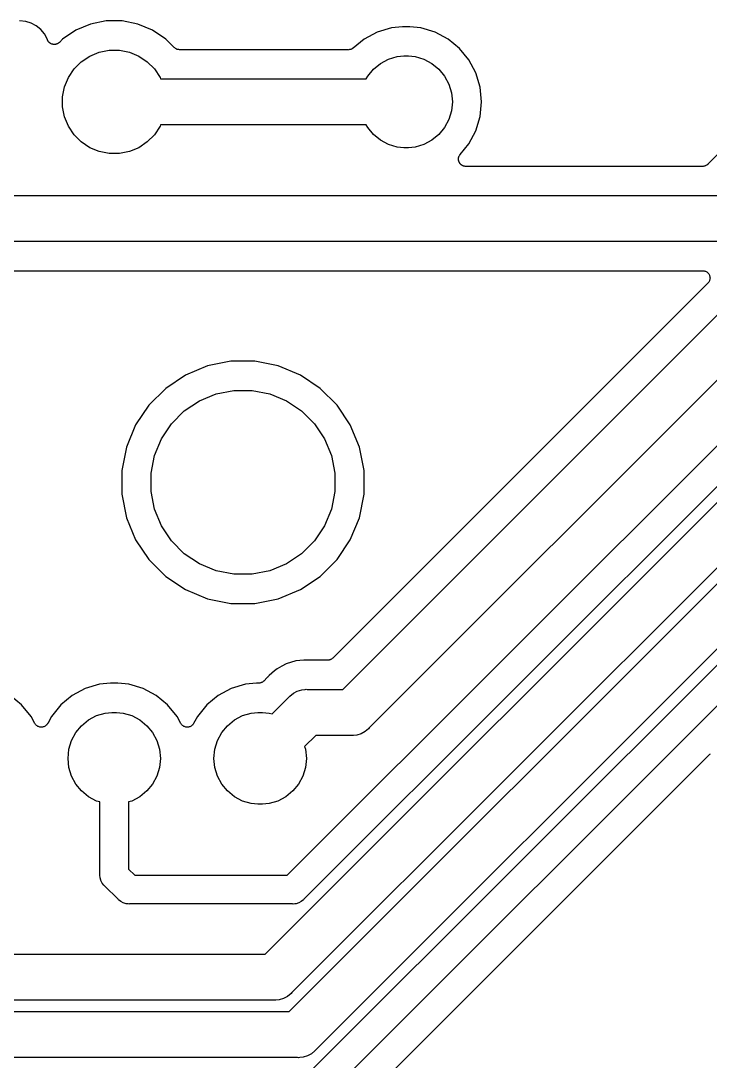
# Model space of a CAD drawing. Extents: x 77 to 164, y -183 to -59.
# Drawn here: x 125.37 to 137.37, y -150.05 to -131.94 of the extents above; entities that cross this region are included whole.
import ezdxf

# ---------------------------------------------------------------- set-up
doc = ezdxf.new("R2010")
doc.units = 0
doc.header["$MEASUREMENT"] = 0
doc.layers.add('BLACK', color=7, linetype='CONTINUOUS')

msp = doc.modelspace()

# ---------------------------------------------------------------- linework, layer by layer
at = {"layer": 'BLACK', "linetype": 'CONTINUOUS'}
for p, q in [((125.46, -131.949), (125.354, -131.939)), ((125.555, -131.978), (125.46, -131.949)), ((125.644, -132.026), (125.555, -131.978)), ((125.721, -132.089), (125.644, -132.026)), ((126.589, -131.996), (126.333, -132.102)), ((126.861, -131.942), (126.589, -131.996)), ((127.139, -131.942), (126.861, -131.942)), ((127.411, -131.996), (127.139, -131.942)), ((127.667, -132.102), (127.411, -131.996)), ((132.016, -132.042), (131.824, -132.061)), ((132.144, -132.042), (132.016, -132.042)), ((132.336, -132.061), (132.144, -132.042)), ((125.784, -132.166), (125.721, -132.089)), ((125.832, -132.255), (125.784, -132.166)), ((126.333, -132.102), (126.102, -132.256)), ((127.898, -132.256), (127.667, -132.102)), ((131.577, -132.136), (131.35, -132.257)), ((131.824, -132.061), (131.577, -132.136)), ((132.583, -132.136), (132.336, -132.061)), ((132.81, -132.257), (132.583, -132.136)), ((125.834, -132.261), (125.832, -132.255)), ((125.836, -132.266), (125.834, -132.261)), ((125.837, -132.272), (125.836, -132.266)), ((125.841, -132.278), (125.837, -132.272)), ((125.843, -132.284), (125.841, -132.278)), ((125.846, -132.289), (125.843, -132.284)), ((125.849, -132.294), (125.846, -132.289)), ((125.853, -132.299), (125.849, -132.294)), ((125.857, -132.305), (125.853, -132.299)), ((125.861, -132.309), (125.857, -132.305)), ((125.865, -132.313), (125.861, -132.309)), ((125.87, -132.317), (125.865, -132.313)), ((125.874, -132.322), (125.87, -132.317)), ((125.879, -132.325), (125.874, -132.322)), ((125.884, -132.329), (125.879, -132.325)), ((125.889, -132.332), (125.884, -132.329)), ((125.895, -132.336), (125.889, -132.332)), ((125.9, -132.338), (125.895, -132.336)), ((125.905, -132.341), (125.9, -132.338)), ((125.912, -132.343), (125.905, -132.341)), ((125.918, -132.345), (125.912, -132.343)), ((125.923, -132.347), (125.918, -132.345)), ((125.929, -132.348), (125.923, -132.347)), ((125.936, -132.349), (125.929, -132.348)), ((125.942, -132.35), (125.936, -132.349)), ((125.948, -132.35), (125.942, -132.35)), ((125.954, -132.351), (125.948, -132.35)), ((125.96, -132.351), (125.954, -132.351)), ((125.967, -132.351), (125.96, -132.351)), ((125.973, -132.349), (125.967, -132.351)), ((125.978, -132.349), (125.973, -132.349)), ((125.985, -132.347), (125.978, -132.349)), ((125.991, -132.346), (125.985, -132.347)), ((125.997, -132.344), (125.991, -132.346)), ((126.002, -132.342), (125.997, -132.344)), ((126.008, -132.339), (126.002, -132.342)), ((126.014, -132.337), (126.008, -132.339)), ((126.019, -132.333), (126.014, -132.337)), ((126.024, -132.331), (126.019, -132.333)), ((126.029, -132.327), (126.024, -132.331)), ((126.035, -132.323), (126.029, -132.327)), ((126.039, -132.319), (126.035, -132.323)), ((126.044, -132.315), (126.039, -132.319)), ((126.045, -132.314), (126.044, -132.315)), ((126.102, -132.256), (126.045, -132.314)), ((128.046, -132.405), (127.898, -132.256)), ((128.055, -132.412), (128.046, -132.405)), ((128.064, -132.42), (128.055, -132.412)), ((131.16, -132.413), (131.158, -132.414)), ((131.35, -132.257), (131.16, -132.413)), ((133.009, -132.421), (132.81, -132.257)), ((126.426, -132.651), (126.574, -132.552)), ((126.574, -132.552), (126.737, -132.485)), ((126.737, -132.485), (126.911, -132.45)), ((126.911, -132.45), (127.089, -132.45)), ((127.089, -132.45), (127.263, -132.485)), ((127.263, -132.485), (127.426, -132.552)), ((127.426, -132.552), (127.574, -132.651)), ((128.065, -132.42), (128.064, -132.42)), ((128.065, -132.421), (128.065, -132.42)), ((128.076, -132.426), (128.065, -132.421)), ((128.086, -132.432), (128.076, -132.426)), ((128.087, -132.432), (128.086, -132.432)), ((128.086, -132.432), (128.086, -132.432)), ((128.098, -132.436), (128.087, -132.432)), ((128.109, -132.439), (128.098, -132.436)), ((128.11, -132.439), (128.109, -132.439)), ((128.111, -132.439), (128.11, -132.439)), ((128.122, -132.441), (128.111, -132.439)), ((128.134, -132.442), (128.122, -132.441)), ((128.135, -132.442), (128.134, -132.442)), ((128.136, -132.442), (128.135, -132.442)), ((128.135, -132.442), (128.135, -132.442)), ((128.135, -132.442), (128.135, -132.442)), ((131.079, -132.442), (128.136, -132.442)), ((131.085, -132.441), (131.079, -132.442)), ((131.09, -132.442), (131.085, -132.441)), ((131.097, -132.44), (131.09, -132.442)), ((131.104, -132.44), (131.097, -132.44)), ((131.109, -132.438), (131.104, -132.44)), ((131.115, -132.437), (131.109, -132.438)), ((131.121, -132.434), (131.115, -132.437)), ((131.128, -132.432), (131.121, -132.434)), ((131.132, -132.43), (131.128, -132.432)), ((131.138, -132.428), (131.132, -132.43)), ((131.143, -132.424), (131.138, -132.428)), ((131.149, -132.421), (131.143, -132.424)), ((131.154, -132.417), (131.149, -132.421)), ((131.158, -132.414), (131.154, -132.417)), ((131.772, -132.607), (131.923, -132.562)), ((131.923, -132.562), (132.041, -132.55)), ((132.041, -132.55), (132.119, -132.55)), ((132.119, -132.55), (132.237, -132.562)), ((132.237, -132.562), (132.388, -132.607)), ((133.173, -132.62), (133.009, -132.421)), ((126.301, -132.776), (126.426, -132.651)), ((127.574, -132.651), (127.699, -132.776)), ((131.512, -132.782), (131.633, -132.682)), ((131.633, -132.682), (131.772, -132.607)), ((132.388, -132.607), (132.527, -132.682)), ((132.527, -132.682), (132.648, -132.782)), ((133.294, -132.847), (133.173, -132.62)), ((126.135, -133.087), (126.202, -132.924)), ((126.202, -132.924), (126.301, -132.776)), ((127.699, -132.776), (127.798, -132.924)), ((127.798, -132.924), (127.808, -132.95)), ((127.808, -132.95), (131.387, -132.95)), ((130.976, -143.58), (141.7, -132.856)), ((131.387, -132.95), (131.412, -132.903)), ((131.412, -132.903), (131.512, -132.782)), ((132.648, -132.782), (132.748, -132.903)), ((132.748, -132.903), (132.823, -133.042)), ((133.369, -133.094), (133.294, -132.847)), ((126.1, -133.261), (126.135, -133.087)), ((132.823, -133.042), (132.868, -133.193)), ((133.394, -133.35), (133.369, -133.094)), ((126.1, -133.439), (126.1, -133.261)), ((142.369, -133.319), (131.439, -144.249)), ((132.868, -133.193), (132.884, -133.35)), ((126.135, -133.613), (126.1, -133.439)), ((132.884, -133.35), (132.868, -133.507)), ((133.369, -133.606), (133.394, -133.35)), ((138.289, -133.476), (137.329, -134.437)), ((126.202, -133.776), (126.135, -133.613)), ((132.823, -133.658), (132.748, -133.797)), ((132.868, -133.507), (132.823, -133.658)), ((133.294, -133.853), (133.369, -133.606)), ((126.301, -133.924), (126.202, -133.776)), ((127.798, -133.776), (127.699, -133.924)), ((127.808, -133.75), (127.798, -133.776)), ((131.387, -133.75), (127.808, -133.75)), ((131.412, -133.797), (131.387, -133.75)), ((131.512, -133.918), (131.412, -133.797)), ((132.748, -133.797), (132.648, -133.918)), ((133.173, -134.08), (133.294, -133.853)), ((126.426, -134.049), (126.301, -133.924)), ((127.699, -133.924), (127.574, -134.049)), ((131.633, -134.018), (131.512, -133.918)), ((131.772, -134.093), (131.633, -134.018)), ((132.527, -134.018), (132.388, -134.093)), ((132.648, -133.918), (132.527, -134.018)), ((126.574, -134.148), (126.426, -134.049)), ((126.737, -134.215), (126.574, -134.148)), ((126.911, -134.25), (126.737, -134.215)), ((127.263, -134.215), (127.089, -134.25)), ((127.426, -134.148), (127.263, -134.215)), ((127.574, -134.049), (127.426, -134.148)), ((131.923, -134.138), (131.772, -134.093)), ((132.041, -134.15), (131.923, -134.138)), ((132.119, -134.15), (132.041, -134.15)), ((132.237, -134.138), (132.119, -134.15)), ((132.388, -134.093), (132.237, -134.138)), ((133.02, -134.266), (133.173, -134.08)), ((127.089, -134.25), (126.911, -134.25)), ((132.991, -134.346), (132.992, -134.34)), ((132.992, -134.353), (132.991, -134.346)), ((132.992, -134.334), (132.993, -134.328)), ((132.992, -134.34), (132.992, -134.334)), ((132.992, -134.359), (132.992, -134.353)), ((132.993, -134.365), (132.992, -134.359)), ((132.993, -134.328), (132.994, -134.321)), ((132.993, -134.371), (132.993, -134.365)), ((132.995, -134.377), (132.993, -134.371)), ((132.994, -134.321), (132.996, -134.316)), ((132.996, -134.383), (132.995, -134.377)), ((132.996, -134.316), (132.997, -134.31)), ((132.999, -134.389), (132.996, -134.383)), ((132.997, -134.31), (132.999, -134.304)), ((132.999, -134.304), (133.001, -134.298)), ((133, -134.395), (132.999, -134.389)), ((133.003, -134.4), (133, -134.395)), ((133.001, -134.298), (133.004, -134.293)), ((133.006, -134.406), (133.003, -134.4)), ((133.004, -134.293), (133.006, -134.287)), ((133.006, -134.287), (133.01, -134.282)), ((133.01, -134.282), (133.013, -134.276)), ((133.013, -134.276), (133.017, -134.271)), ((133.017, -134.271), (133.02, -134.266)), ((133.009, -134.411), (133.006, -134.406)), ((133.012, -134.417), (133.009, -134.411)), ((133.016, -134.422), (133.012, -134.417)), ((133.019, -134.427), (133.016, -134.422)), ((133.024, -134.431), (133.019, -134.427)), ((133.027, -134.436), (133.024, -134.431)), ((133.032, -134.44), (133.027, -134.436)), ((133.037, -134.445), (133.032, -134.44)), ((133.042, -134.448), (133.037, -134.445)), ((133.046, -134.452), (133.042, -134.448)), ((133.052, -134.455), (133.046, -134.452)), ((133.057, -134.459), (133.052, -134.455)), ((133.063, -134.461), (133.057, -134.459)), ((133.068, -134.464), (133.063, -134.461)), ((133.074, -134.466), (133.068, -134.464)), ((133.08, -134.468), (133.074, -134.466)), ((133.086, -134.469), (133.08, -134.468)), ((133.092, -134.471), (133.086, -134.469)), ((133.098, -134.472), (133.092, -134.471)), ((133.105, -134.473), (133.098, -134.472)), ((133.11, -134.473), (133.105, -134.473)), ((133.116, -134.474), (133.11, -134.473)), ((133.118, -134.474), (133.116, -134.474)), ((137.239, -134.474), (133.118, -134.474)), ((137.251, -134.473), (137.239, -134.474)), ((137.263, -134.472), (137.251, -134.473)), ((137.264, -134.472), (137.263, -134.472)), ((137.263, -134.472), (137.263, -134.472)), ((137.275, -134.468), (137.264, -134.472)), ((137.286, -134.465), (137.275, -134.468)), ((137.287, -134.465), (137.286, -134.465)), ((137.288, -134.464), (137.287, -134.465)), ((137.298, -134.459), (137.288, -134.464)), ((137.308, -134.454), (137.298, -134.459)), ((137.309, -134.453), (137.308, -134.454)), ((137.31, -134.453), (137.309, -134.453)), ((137.319, -134.445), (137.31, -134.453)), ((137.328, -134.438), (137.319, -134.445)), ((137.329, -134.437), (137.328, -134.438)), ((137.329, -134.437), (137.329, -134.437)), ((137.329, -134.437), (137.329, -134.437)), ((137.329, -134.437), (137.329, -134.437)), ((121.94, -134.982), (137.502, -134.982)), ((137.648, -135.782), (122.086, -135.782)), ((130.012, -146.816), (140.761, -136.067)), ((122.349, -136.29), (137.241, -136.29)), ((137.241, -136.29), (137.243, -136.29)), ((137.243, -136.29), (137.243, -136.29)), ((137.243, -136.29), (137.243, -136.29)), ((137.243, -136.29), (137.243, -136.29)), ((137.243, -136.29), (137.255, -136.291)), ((137.255, -136.291), (137.267, -136.293)), ((137.267, -136.293), (137.267, -136.293)), ((137.267, -136.293), (137.268, -136.293)), ((137.268, -136.293), (137.279, -136.296)), ((137.279, -136.296), (137.291, -136.3)), ((137.291, -136.3), (137.291, -136.3)), ((137.291, -136.3), (137.291, -136.3)), ((137.291, -136.3), (137.302, -136.306)), ((137.302, -136.306), (137.313, -136.312)), ((137.313, -136.312), (137.313, -136.312)), ((137.313, -136.312), (137.313, -136.312)), ((137.313, -136.312), (137.322, -136.32)), ((137.322, -136.32), (137.332, -136.328)), ((137.332, -136.328), (137.332, -136.328)), ((137.332, -136.328), (137.332, -136.328)), ((137.332, -136.328), (137.34, -136.338)), ((137.34, -136.338), (137.347, -136.347)), ((137.347, -136.347), (137.347, -136.347)), ((137.347, -136.347), (137.348, -136.347)), ((137.348, -136.347), (137.353, -136.358)), ((137.353, -136.358), (137.359, -136.369)), ((137.359, -136.369), (137.359, -136.369)), ((137.359, -136.369), (137.359, -136.369)), ((137.359, -136.369), (137.362, -136.381)), ((137.362, -136.381), (137.366, -136.393)), ((137.366, -136.393), (137.366, -136.393)), ((137.366, -136.393), (137.366, -136.393)), ((137.366, -136.393), (137.367, -136.405)), ((141.05, -136.485), (130.301, -147.234)), ((137.331, -136.507), (130.803, -143.035)), ((137.339, -136.497), (137.331, -136.507)), ((137.347, -136.488), (137.339, -136.497)), ((137.353, -136.477), (137.347, -136.488)), ((137.347, -136.488), (137.347, -136.488)), ((137.347, -136.488), (137.347, -136.488)), ((137.358, -136.466), (137.353, -136.477)), ((137.359, -136.466), (137.358, -136.466)), ((137.358, -136.466), (137.358, -136.466)), ((137.362, -136.454), (137.359, -136.466)), ((137.366, -136.443), (137.362, -136.454)), ((137.367, -136.43), (137.366, -136.442)), ((137.366, -136.442), (137.366, -136.442)), ((137.366, -136.442), (137.366, -136.443)), ((137.367, -136.405), (137.368, -136.417)), ((137.368, -136.418), (137.367, -136.43)), ((137.368, -136.417), (137.368, -136.418)), ((137.368, -136.418), (137.368, -136.418)), ((128.625, -137.948), (128.241, -138.107)), ((129.032, -137.867), (128.625, -137.948)), ((129.448, -137.867), (129.032, -137.867)), ((129.855, -137.948), (129.448, -137.867)), ((130.239, -138.107), (129.855, -137.948)), ((128.241, -138.107), (127.896, -138.338)), ((130.584, -138.338), (130.239, -138.107)), ((127.896, -138.338), (127.603, -138.631)), ((128.773, -138.436), (129.082, -138.375)), ((129.082, -138.375), (129.398, -138.375)), ((129.398, -138.375), (129.707, -138.436)), ((130.877, -138.631), (130.584, -138.338)), ((128.22, -138.732), (128.482, -138.557)), ((128.482, -138.557), (128.773, -138.436)), ((129.628, -148.19), (139.302, -138.516)), ((129.707, -138.436), (129.998, -138.557)), ((129.998, -138.557), (130.26, -138.732)), ((127.603, -138.631), (127.372, -138.976)), ((127.997, -138.955), (128.22, -138.732)), ((130.26, -138.732), (130.483, -138.955)), ((131.108, -138.976), (130.877, -138.631)), ((127.372, -138.976), (127.213, -139.36)), ((127.822, -139.217), (127.997, -138.955)), ((130.483, -138.955), (130.658, -139.217)), ((131.267, -139.36), (131.108, -138.976)), ((127.701, -139.508), (127.822, -139.217)), ((139.765, -139.185), (130.091, -148.859)), ((130.658, -139.217), (130.779, -139.508)), ((127.213, -139.36), (127.132, -139.767)), ((131.348, -139.767), (131.267, -139.36)), ((127.64, -139.817), (127.701, -139.508)), ((130.043, -149.19), (139.716, -139.516)), ((130.779, -139.508), (130.84, -139.817)), ((127.132, -139.767), (127.132, -140.183)), ((127.64, -140.133), (127.64, -139.817)), ((130.84, -139.817), (130.84, -140.133)), ((131.348, -140.183), (131.348, -139.767)), ((127.132, -140.183), (127.213, -140.59)), ((127.701, -140.442), (127.64, -140.133)), ((140.179, -140.185), (130.505, -149.859)), ((130.84, -140.133), (130.779, -140.442)), ((131.267, -140.59), (131.348, -140.183)), ((127.822, -140.733), (127.701, -140.442)), ((130.779, -140.442), (130.658, -140.733)), ((127.213, -140.59), (127.372, -140.974)), ((127.997, -140.995), (127.822, -140.733)), ((130.447, -150.2), (140.03, -140.617)), ((130.658, -140.733), (130.483, -140.995)), ((131.108, -140.974), (131.267, -140.59)), ((127.372, -140.974), (127.603, -141.319)), ((128.22, -141.218), (127.997, -140.995)), ((130.483, -140.995), (130.26, -141.218)), ((130.877, -141.319), (131.108, -140.974)), ((128.482, -141.393), (128.22, -141.218)), ((130.26, -141.218), (129.998, -141.393)), ((140.224, -141.13), (130.736, -150.618)), ((127.603, -141.319), (127.896, -141.612)), ((128.773, -141.514), (128.482, -141.393)), ((129.998, -141.393), (129.707, -141.514)), ((130.584, -141.612), (130.877, -141.319)), ((127.896, -141.612), (128.241, -141.843)), ((129.082, -141.575), (128.773, -141.514)), ((129.398, -141.575), (129.082, -141.575)), ((129.707, -141.514), (129.398, -141.575)), ((130.239, -141.843), (130.584, -141.612)), ((128.241, -141.843), (128.625, -142.002)), ((128.625, -142.002), (129.032, -142.083)), ((129.448, -142.083), (129.855, -142.002)), ((129.855, -142.002), (130.239, -141.843)), ((129.032, -142.083), (129.448, -142.083)), ((130.162, -143.085), (129.991, -143.137)), ((130.301, -143.071), (130.162, -143.085)), ((130.302, -143.071), (130.301, -143.071)), ((130.34, -143.068), (130.302, -143.071)), ((130.378, -143.071), (130.34, -143.068)), ((130.384, -143.071), (130.378, -143.071)), ((130.389, -143.072), (130.384, -143.071)), ((130.391, -143.072), (130.389, -143.072)), ((130.713, -143.072), (130.391, -143.072)), ((130.725, -143.071), (130.713, -143.072)), ((130.737, -143.07), (130.725, -143.071)), ((130.738, -143.07), (130.737, -143.07)), ((130.737, -143.07), (130.737, -143.07)), ((130.749, -143.066), (130.738, -143.07)), ((130.76, -143.063), (130.749, -143.066)), ((130.761, -143.063), (130.76, -143.063)), ((130.762, -143.062), (130.761, -143.063)), ((130.772, -143.057), (130.762, -143.062)), ((130.782, -143.052), (130.772, -143.057)), ((130.783, -143.051), (130.782, -143.052)), ((130.784, -143.051), (130.783, -143.051)), ((130.793, -143.043), (130.784, -143.051)), ((130.802, -143.036), (130.793, -143.043)), ((130.803, -143.035), (130.802, -143.036)), ((130.803, -143.035), (130.803, -143.035)), ((130.803, -143.035), (130.803, -143.035)), ((130.803, -143.035), (130.803, -143.035)), ((129.79, -143.257), (129.695, -143.335)), ((129.833, -143.221), (129.79, -143.257)), ((129.79, -143.257), (129.79, -143.257)), ((129.918, -143.176), (129.833, -143.221)), ((129.991, -143.137), (129.918, -143.176)), ((129.56, -143.462), (129.559, -143.463)), ((129.57, -143.457), (129.56, -143.462)), ((129.58, -143.452), (129.57, -143.457)), ((129.581, -143.451), (129.58, -143.452)), ((129.582, -143.451), (129.581, -143.451)), ((129.591, -143.443), (129.582, -143.451)), ((129.6, -143.436), (129.591, -143.443)), ((129.601, -143.435), (129.6, -143.436)), ((129.662, -143.374), (129.601, -143.435)), ((129.601, -143.435), (129.601, -143.435)), ((129.601, -143.435), (129.601, -143.435)), ((129.601, -143.435), (129.601, -143.435)), ((129.665, -143.37), (129.662, -143.374)), ((129.669, -143.366), (129.665, -143.37)), ((129.67, -143.365), (129.669, -143.366)), ((129.695, -143.335), (129.67, -143.365)), ((126.497, -143.566), (126.27, -143.687)), ((126.744, -143.491), (126.497, -143.566)), ((126.936, -143.472), (126.744, -143.491)), ((127.064, -143.472), (126.936, -143.472)), ((127.256, -143.491), (127.064, -143.472)), ((127.503, -143.566), (127.256, -143.491)), ((127.73, -143.687), (127.503, -143.566)), ((129.037, -143.566), (128.81, -143.687)), ((129.284, -143.491), (129.037, -143.566)), ((129.476, -143.472), (129.284, -143.491)), ((129.511, -143.472), (129.476, -143.472)), ((129.523, -143.471), (129.511, -143.472)), ((129.535, -143.47), (129.523, -143.471)), ((129.536, -143.47), (129.535, -143.47)), ((129.535, -143.47), (129.535, -143.47)), ((129.547, -143.466), (129.536, -143.47)), ((129.558, -143.463), (129.547, -143.466)), ((129.559, -143.463), (129.558, -143.463)), ((130.117, -143.646), (130.186, -143.609)), ((130.186, -143.609), (130.262, -143.586)), ((130.262, -143.586), (130.32, -143.58)), ((130.32, -143.58), (130.34, -143.578)), ((130.32, -143.58), (130.32, -143.58)), ((130.34, -143.578), (130.36, -143.58)), ((130.36, -143.58), (130.976, -143.58)), ((125.389, -143.851), (125.19, -143.687)), ((126.27, -143.687), (126.071, -143.851)), ((127.929, -143.851), (127.73, -143.687)), ((128.81, -143.687), (128.611, -143.851)), ((129.747, -144.007), (130.043, -143.711)), ((130.043, -143.711), (130.056, -143.696)), ((130.056, -143.696), (130.117, -143.646)), ((125.553, -144.05), (125.389, -143.851)), ((126.071, -143.851), (125.907, -144.05)), ((126.692, -144.037), (126.843, -143.992)), ((126.843, -143.992), (126.961, -143.98)), ((126.961, -143.98), (127.039, -143.98)), ((127.039, -143.98), (127.157, -143.992)), ((127.157, -143.992), (127.308, -144.037)), ((128.093, -144.05), (127.929, -143.851)), ((128.611, -143.851), (128.447, -144.05)), ((129.232, -144.037), (129.383, -143.992)), ((129.383, -143.992), (129.501, -143.98)), ((129.501, -143.98), (129.579, -143.98)), ((129.579, -143.98), (129.697, -143.992)), ((129.697, -143.992), (129.747, -144.007)), ((125.618, -144.172), (125.553, -144.05)), ((125.625, -144.182), (125.618, -144.172)), ((125.631, -144.192), (125.625, -144.182)), ((125.834, -144.183), (125.827, -144.193)), ((125.841, -144.173), (125.834, -144.183)), ((125.842, -144.172), (125.841, -144.173)), ((125.841, -144.173), (125.841, -144.173)), ((125.841, -144.173), (125.841, -144.173)), ((125.841, -144.173), (125.841, -144.173)), ((125.907, -144.05), (125.842, -144.172)), ((126.432, -144.212), (126.553, -144.112)), ((126.553, -144.112), (126.692, -144.037)), ((127.308, -144.037), (127.447, -144.112)), ((127.447, -144.112), (127.568, -144.212)), ((128.158, -144.172), (128.093, -144.05)), ((128.165, -144.182), (128.158, -144.172)), ((128.171, -144.192), (128.165, -144.182)), ((128.374, -144.183), (128.367, -144.193)), ((128.381, -144.173), (128.374, -144.183)), ((128.382, -144.172), (128.381, -144.173)), ((128.381, -144.173), (128.381, -144.173)), ((128.381, -144.173), (128.381, -144.173)), ((128.381, -144.173), (128.381, -144.173)), ((128.447, -144.05), (128.382, -144.172)), ((128.972, -144.212), (129.093, -144.112)), ((129.093, -144.112), (129.232, -144.037)), ((125.632, -144.192), (125.631, -144.192)), ((125.64, -144.201), (125.632, -144.192)), ((125.632, -144.192), (125.632, -144.192)), ((125.649, -144.21), (125.64, -144.201)), ((125.659, -144.217), (125.649, -144.21)), ((125.649, -144.21), (125.649, -144.21)), ((125.649, -144.21), (125.649, -144.21)), ((125.669, -144.223), (125.659, -144.217)), ((125.67, -144.224), (125.669, -144.223)), ((125.681, -144.228), (125.67, -144.224)), ((125.67, -144.224), (125.67, -144.224)), ((125.692, -144.233), (125.681, -144.228)), ((125.693, -144.233), (125.692, -144.233)), ((125.692, -144.233), (125.692, -144.233)), ((125.705, -144.236), (125.693, -144.233)), ((125.716, -144.238), (125.705, -144.236)), ((125.717, -144.238), (125.716, -144.238)), ((125.729, -144.238), (125.717, -144.238)), ((125.717, -144.238), (125.717, -144.238)), ((125.741, -144.238), (125.729, -144.238)), ((125.742, -144.238), (125.741, -144.238)), ((125.754, -144.236), (125.742, -144.238)), ((125.742, -144.238), (125.742, -144.238)), ((125.766, -144.234), (125.754, -144.236)), ((125.777, -144.229), (125.766, -144.234)), ((125.766, -144.234), (125.766, -144.234)), ((125.766, -144.234), (125.766, -144.234)), ((125.789, -144.225), (125.777, -144.229)), ((125.799, -144.218), (125.789, -144.224)), ((125.789, -144.224), (125.789, -144.224)), ((125.789, -144.224), (125.789, -144.225)), ((125.809, -144.211), (125.799, -144.218)), ((125.81, -144.211), (125.809, -144.211)), ((125.818, -144.202), (125.81, -144.211)), ((125.81, -144.211), (125.81, -144.211)), ((125.827, -144.194), (125.818, -144.202)), ((125.827, -144.193), (125.827, -144.193)), ((125.827, -144.193), (125.827, -144.194)), ((126.257, -144.472), (126.332, -144.333)), ((126.332, -144.333), (126.432, -144.212)), ((127.568, -144.212), (127.668, -144.333)), ((127.668, -144.333), (127.743, -144.472)), ((128.172, -144.192), (128.171, -144.192)), ((128.18, -144.201), (128.172, -144.192)), ((128.172, -144.192), (128.172, -144.192)), ((128.189, -144.21), (128.18, -144.201)), ((128.199, -144.217), (128.189, -144.21)), ((128.189, -144.21), (128.189, -144.21)), ((128.189, -144.21), (128.189, -144.21)), ((128.209, -144.223), (128.199, -144.217)), ((128.21, -144.224), (128.209, -144.223)), ((128.221, -144.228), (128.21, -144.224)), ((128.21, -144.224), (128.21, -144.224)), ((128.232, -144.233), (128.221, -144.228)), ((128.233, -144.233), (128.232, -144.233)), ((128.232, -144.233), (128.232, -144.233)), ((128.245, -144.236), (128.233, -144.233)), ((128.256, -144.238), (128.245, -144.236)), ((128.257, -144.238), (128.256, -144.238)), ((128.269, -144.238), (128.257, -144.238)), ((128.257, -144.238), (128.257, -144.238)), ((128.281, -144.238), (128.269, -144.238)), ((128.282, -144.238), (128.281, -144.238)), ((128.294, -144.236), (128.282, -144.238)), ((128.282, -144.238), (128.282, -144.238)), ((128.306, -144.234), (128.294, -144.236)), ((128.317, -144.229), (128.306, -144.234)), ((128.306, -144.234), (128.306, -144.234)), ((128.306, -144.234), (128.306, -144.234)), ((128.329, -144.225), (128.317, -144.229)), ((128.339, -144.218), (128.329, -144.224)), ((128.329, -144.224), (128.329, -144.224)), ((128.329, -144.224), (128.329, -144.225)), ((128.349, -144.211), (128.339, -144.218)), ((128.35, -144.211), (128.349, -144.211)), ((128.358, -144.202), (128.35, -144.211)), ((128.35, -144.211), (128.35, -144.211)), ((128.367, -144.194), (128.358, -144.202)), ((128.367, -144.193), (128.367, -144.193)), ((128.367, -144.193), (128.367, -144.194)), ((128.797, -144.472), (128.872, -144.333)), ((128.872, -144.333), (128.972, -144.212)), ((131.296, -144.351), (131.22, -144.374)), ((131.365, -144.314), (131.296, -144.351)), ((131.426, -144.264), (131.365, -144.314)), ((131.439, -144.249), (131.426, -144.264)), ((126.212, -144.623), (126.257, -144.472)), ((127.743, -144.472), (127.788, -144.623)), ((128.752, -144.623), (128.797, -144.472)), ((130.506, -144.38), (130.313, -144.573)), ((131.122, -144.38), (130.506, -144.38)), ((131.142, -144.382), (131.122, -144.38)), ((131.162, -144.38), (131.142, -144.382)), ((131.22, -144.374), (131.162, -144.38)), ((131.162, -144.38), (131.162, -144.38)), ((126.196, -144.78), (126.212, -144.623)), ((127.788, -144.623), (127.804, -144.78)), ((128.736, -144.78), (128.752, -144.623)), ((130.313, -144.573), (130.328, -144.623)), ((130.328, -144.623), (130.344, -144.78)), ((134.485, -147.587), (137.363, -144.709)), ((137.363, -144.709), (137.364, -144.708)), ((137.364, -144.708), (137.374, -144.7)), ((137.364, -144.708), (137.364, -144.708)), ((137.364, -144.708), (137.364, -144.708)), ((137.364, -144.708), (137.364, -144.708)), ((126.212, -144.937), (126.196, -144.78)), ((127.804, -144.78), (127.788, -144.937)), ((128.752, -144.937), (128.736, -144.78)), ((130.344, -144.78), (130.328, -144.937)), ((126.257, -145.088), (126.212, -144.937)), ((126.332, -145.227), (126.257, -145.088)), ((127.743, -145.088), (127.668, -145.227)), ((127.788, -144.937), (127.743, -145.088)), ((128.797, -145.088), (128.752, -144.937)), ((128.872, -145.227), (128.797, -145.088)), ((130.283, -145.088), (130.208, -145.227)), ((130.328, -144.937), (130.283, -145.088)), ((126.432, -145.348), (126.332, -145.227)), ((127.668, -145.227), (127.568, -145.348)), ((128.972, -145.348), (128.872, -145.227)), ((130.208, -145.227), (130.108, -145.348)), ((126.553, -145.448), (126.432, -145.348)), ((126.692, -145.523), (126.553, -145.448)), ((127.447, -145.448), (127.308, -145.523)), ((127.568, -145.348), (127.447, -145.448)), ((129.093, -145.448), (128.972, -145.348)), ((129.232, -145.523), (129.093, -145.448)), ((129.987, -145.448), (129.848, -145.523)), ((130.108, -145.348), (129.987, -145.448)), ((126.75, -145.54), (126.692, -145.523)), ((126.75, -146.8), (126.75, -145.54)), ((127.308, -145.523), (127.25, -145.54)), ((127.25, -145.54), (127.25, -146.708)), ((129.383, -145.568), (129.232, -145.523)), ((129.501, -145.58), (129.383, -145.568)), ((129.579, -145.58), (129.501, -145.58)), ((129.697, -145.568), (129.579, -145.58)), ((129.848, -145.523), (129.697, -145.568)), ((127.25, -146.708), (127.358, -146.816)), ((126.749, -146.812), (126.75, -146.8)), ((126.754, -146.861), (126.749, -146.812)), ((126.766, -146.902), (126.754, -146.861)), ((126.768, -146.908), (126.766, -146.902)), ((127.358, -146.816), (130.012, -146.816)), ((126.791, -146.952), (126.768, -146.908)), ((126.822, -146.99), (126.791, -146.952)), ((126.832, -146.997), (126.822, -146.99)), ((127.069, -147.234), (126.832, -146.997)), ((127.076, -147.244), (127.069, -147.234)), ((127.114, -147.275), (127.076, -147.244)), ((130.294, -147.244), (130.255, -147.275)), ((130.301, -147.234), (130.294, -147.244)), ((127.158, -147.298), (127.114, -147.275)), ((127.205, -147.312), (127.158, -147.298)), ((127.242, -147.316), (127.205, -147.312)), ((127.254, -147.317), (127.242, -147.316)), ((127.242, -147.316), (127.242, -147.316)), ((127.266, -147.316), (127.254, -147.317)), ((130.104, -147.316), (127.266, -147.316)), ((130.116, -147.317), (130.104, -147.316)), ((130.143, -147.315), (130.116, -147.317)), ((130.165, -147.312), (130.143, -147.315)), ((130.212, -147.298), (130.165, -147.312)), ((130.255, -147.275), (130.212, -147.298)), ((131.117, -150.955), (134.485, -147.587)), ((134.485, -147.587), (134.485, -147.587)), ((115.336, -148.19), (129.628, -148.19)), ((130.078, -148.874), (130.017, -148.924)), ((130.091, -148.859), (130.078, -148.874)), ((129.774, -148.99), (115.482, -148.99)), ((129.794, -148.992), (129.774, -148.99)), ((129.814, -148.99), (129.794, -148.992)), ((129.872, -148.984), (129.814, -148.99)), ((129.814, -148.99), (129.814, -148.99)), ((129.948, -148.961), (129.872, -148.984)), ((130.017, -148.924), (129.948, -148.961)), ((115.86, -149.19), (130.043, -149.19)), ((130.362, -149.961), (130.287, -149.984)), ((130.432, -149.924), (130.362, -149.961)), ((130.492, -149.874), (130.432, -149.924)), ((130.505, -149.859), (130.492, -149.874)), ((130.189, -149.99), (116.006, -149.99)), ((130.208, -149.992), (130.189, -149.99)), ((130.228, -149.99), (130.208, -149.992)), ((130.287, -149.984), (130.228, -149.99)), ((130.228, -149.99), (130.228, -149.99))]:
    msp.add_line(p, q, dxfattribs=at)

doc.saveas('drawing.dxf')
